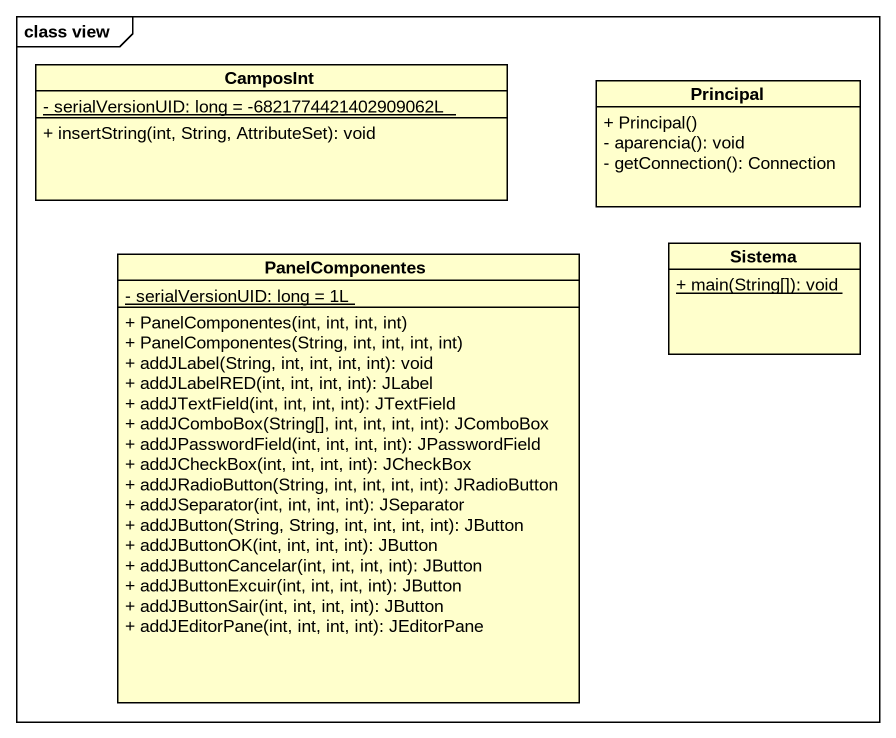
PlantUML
@startuml
mainframe class view
hide circle
hide empty members
skinparam classAttributeIconSize 0
class CamposInt {
  {static} - serialVersionUID: long = -6821774421402909062L
  + insertString(int, String, AttributeSet): void
}
class Principal {
  + Principal()
  - aparencia(): void
  - getConnection(): Connection
}
class PanelComponentes {
  {static} - serialVersionUID: long = 1L
  + PanelComponentes(int, int, int, int)
  + PanelComponentes(String, int, int, int, int)
  + addJLabel(String, int, int, int, int): void
  + addJLabelRED(int, int, int, int): JLabel
  + addJTextField(int, int, int, int): JTextField
  + addJComboBox(String[], int, int, int, int): JComboBox
  + addJPasswordField(int, int, int, int): JPasswordField
  + addJCheckBox(int, int, int, int): JCheckBox
  + addJRadioButton(String, int, int, int, int): JRadioButton
  + addJSeparator(int, int, int, int): JSeparator
  + addJButton(String, String, int, int, int, int): JButton
  + addJButtonOK(int, int, int, int): JButton
  + addJButtonCancelar(int, int, int, int): JButton
  + addJButtonExcuir(int, int, int, int): JButton
  + addJButtonSair(int, int, int, int): JButton
  + addJEditorPane(int, int, int, int): JEditorPane
}
class Sistema {
  {static} + main(String[]): void
}
@enduml
